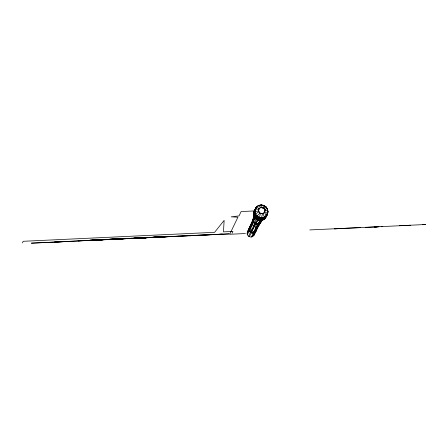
<?xml version="1.0" encoding="UTF-8"?>
<svg xmlns="http://www.w3.org/2000/svg" width="448" height="448" viewBox="0 0 448 448"><rect width="100%" height="100%" fill="white"/><g stroke="black" fill="none" stroke-linecap="round" stroke-linejoin="round"><path stroke-width="0.67" d="M261.19 207.424L261.234 204.837L261.078 205.139M263.144 207.693L263.418 205.184L263.273 205.492M262.422 213.634L261.582 217.879L260.366 220.511A6.754 6.586 25.7 0 1 258.143 220.158L256.026 223.143L249.357 236.701M254.19 215.628L252.241 221.586L247.43 231.946M260.456 213.36L259.398 217.532L258.143 220.158M254.268 216.731L247.834 231.258M254.688 218.652L253.63 221.122M265.815 216.418L266.594 216.031L267.725 213.461L264.712 211.91M252.162 236.779C255.73 231.342 256.945 222.662 263.295 219.822A6.754 6.586 25.7 0 0 265.082 218.529L266.235 215.919L264.477 212.324A3.22 3.136 25.7 0 0 262.007 207.385A3.22 3.136 25.7 0 0 258.938 211.876A3.22 3.136 25.7 0 0 264.477 212.324M267.68 212.106L268.033 211.316L264.953 209.983M263.295 219.822L264.471 217.196L262.92 213.506M253.389 221.654L249.413 230.07M267.07 208.925L267.282 208.454L264.807 209.485M264.869 209.014L264.796 209.166A6.754 6.586 25.7 0 1 264.998 209.367M265.804 207.01L265.95 206.696L263.575 207.934M257.219 219.666L252.218 230.149A3.668 3.578 25.7 0 0 251.496 229.914M22.4 242.928L23.19 241.293L214.592 232.322L224.134 220.388L223.468 231.879L232.943 231.431L232.07 233.257M105.666 239.562L123.575 238.717M146.804 237.675L220.713 234.209L220.035 234.226M147.661 237.591L150.562 237.395M247.178 233.906C249.368 227.534 255.366 220.97 253.462 213.937A6.754 6.586 25.7 0 1 253.781 211.758L255.097 209.255L258.899 209.154M247.408 234.713C249.626 228.878 254.044 223.356 254.436 217.05L255.534 214.256L258.81 211.579M250.466 229.365L251.188 227.87M248.646 236.292C250.891 230.502 255.13 225.03 255.769 218.803L255.578 218.624A6.754 6.586 25.7 0 1 254.223 216.838M251.35 236.986C254.464 231.711 256.133 224.818 260.366 220.511M253.742 235.592L257.712 227.601M254.145 234.898L256.015 231.028M255.578 218.624L256.318 217.168M255.354 230.95L255.965 229.695M262.45 207.172L262.226 207.631A6.754 6.586 25.7 0 0 260.568 207.295M256.267 229.068L256.844 227.892M256.474 229.958L262.181 219.918M257.527 221.133L258.031 220.13M257.964 225.641L258.759 224.084M258.188 205.822L258.345 205.514L260.686 207.553M256.402 217L256.889 216.037L260.03 213.119M253.462 213.937L254.783 211.4L258.664 211.086M260.008 220.321L254.173 232.137A3.668 3.578 25.7 0 0 253.814 231.47M255.612 208.645L255.287 209.266A6.754 6.586 25.7 0 1 255.59 208.975M255.696 208.494L256.015 207.872M256.099 207.721L256.581 206.791L259.14 208.734M258.07 226.794L260.87 221.939L262.73 219.66M259.532 222.639L261.01 220.063M130.648 238.582L136.702 238.017M122.248 238.974L126.487 238.487M127.03 238.75L131.27 238.263M141.882 238.056L146.177 237.524M135.862 238.336L141.394 237.748M140.644 238.112L146.406 237.552M144.155 237.95L147.218 237.563M138.97 238.19L145.841 237.586M132.334 238.504L142.974 237.675M143.802 237.966L154.011 237.205L152.807 237.289M150.354 237.552L95.138 239.966M145.359 237.894L148.187 237.574L145.51 237.714M263.911 218.814L265.082 218.529M95.71 239.898L92.943 240.05L93.313 240.005M105.93 239.45L106.221 239.4M109.34 239.254L111.586 239.187M148.182 237.653L152.264 237.345M150.214 237.485L151.318 237.429M153.614 237.322L151.575 237.401M358.271 227.707L360.774 227.606L334.488 228.827L337.635 228.698M107.744 239.45L102.514 239.714L104.384 239.641M119.47 239.014L95.351 240.05L104.065 239.635M154.549 237.283L155.07 237.255L150.31 237.462M154.42 237.244L155.876 237.16M98.006 239.882L99.103 239.77M124.449 238.7L118.821 238.952L121.559 238.935L119.717 239.036M153.031 237.278L148.478 237.574M153.714 237.261L155.456 237.166M153.255 237.345L147.375 237.63M194.219 235.536L189.364 235.743M81.34 240.682L78.131 240.856L84.991 240.514M155.316 237.149L156.873 237.07M104.95 239.624L97.731 239.938L102.945 239.714M102.525 239.702L100.862 239.792L108.31 239.462M91.75 240.19L86.794 240.425L95.962 239.988M101.679 239.736L98.739 239.882L99.277 239.876M148.025 237.485L150.052 237.384M103.544 239.669L106.882 239.49M109.502 239.372L105.644 239.568L107.296 239.501M149.43 237.53L150.31 237.485L149.772 237.496M95.799 240.156L98.235 240.027L91.795 240.307M152.152 237.406L156.1 237.205L154.23 237.278M155.17 237.266L158.48 237.093L156.442 237.171M144.782 237.815L138.958 238.118L229.253 233.89L204.949 234.97M151.732 237.429L154.14 237.311L153.502 237.345M193.934 235.547L189.762 235.749M100.766 239.781L103.029 239.669M103.443 239.652L104.894 239.579M92.96 240.117L99.848 239.882M112.51 239.226L100.19 239.803L100.57 239.814M135.688 238.129L147.711 237.541M93.391 240.274L94.696 240.206M137.978 238.028L160.614 236.947M64.422 241.584L54.594 242.071L66.388 241.545M93.615 240.173L69.983 241.287M113.49 239.344L92.193 240.369M135.038 238.202L138.09 238.056L136.78 238.101M137.066 238.123L160.194 237.07M162.826 236.93L171.203 236.522L134.17 238.218M178.45 236.258L173.757 236.488L178.842 236.264M255.097 210.896L241.13 211.551L239.036 215.902L231.151 216.843L237.938 217.179L229.712 234.27L245.409 233.537M85.26 240.548L81.984 240.705L91.14 240.285M90.104 240.19L168.185 236.533L162.803 236.858M399.582 225.725L425.6 224.51L422.66 224.678M70.454 241.298L31.321 243.158L72.005 241.315M309.77 229.93L410.486 225.243M112.605 239.271L146.076 237.731L139.922 237.989M365.445 227.41L377.748 226.794M70.314 241.366L117.382 239.053M376.986 226.895L374.472 227.018L379.03 226.8M151.194 237.378L154.526 237.227M95.29 240.01L98.442 239.865M86.436 240.554L88.329 240.464M140.538 237.91L155.63 237.272M85.68 240.537L95.11 240.022M130.81 238.42L142.873 237.882M105.532 239.59L107.794 239.49M144.346 237.737L147.717 237.591M146.966 237.614L149.369 237.507M158.654 236.981L155.198 237.227L155.893 237.216M171.881 236.443L175.028 236.314M144.48 237.737L145.718 237.681M147.381 237.597L151.038 237.434M148.686 237.535L150.114 237.474M99.68 239.859L102.082 239.758M119.202 238.935L119.526 238.924M104.507 239.63L105.342 239.596M107.817 239.366L112.347 239.187M112.538 239.187L118.731 238.93M381.108 226.705L382.816 226.638M152.09 237.384L152.97 237.35L150.786 237.446M118.77 238.857L125.938 238.801M127.456 238.482L132.188 238.297M109.469 239.299L116.536 239.243M126.504 238.622L131.158 238.437M103.23 239.613L104.961 239.546M105.65 239.501L113.075 239.406M114.598 239.081L115.528 239.053M117.93 238.941L118.675 238.918M116.301 239.03L118.401 239.047M221.71 234.114L222.398 234.097L102.794 239.646L108.371 239.624M165.788 236.634L165.402 236.622M162.921 236.74L163.397 236.757M155.725 237.076L155.977 237.076M253.781 211.758L254.257 213.08M267.383 213.03A6.658 6.49 25.7 0 1 258.132 218.641A6.658 6.49 25.7 0 1 256.077 208.001M267.473 212.834A6.658 6.49 25.7 0 1 257.919 218.299A6.658 6.49 25.7 0 1 256.67 207.374M266.75 214.861A6.658 6.49 25.7 0 1 257.566 219.856A6.658 6.49 25.7 0 1 255.046 209.686M260.372 207.402A6.658 6.49 25.7 0 1 264.863 209.395M266.846 214.665A6.658 6.49 25.7 0 1 257.354 219.52A6.658 6.49 25.7 0 1 255.584 209.02M260.467 207.206A6.658 6.49 25.7 0 1 264.466 208.757M254.436 233.688A3.668 3.578 25.7 0 1 251.166 237.003A3.668 3.578 25.7 0 1 247.262 234.287A3.668 3.578 25.7 0 1 249.295 230.115M266.902 214.407A6.754 6.586 25.7 0 1 266.594 216.031M266.672 214.833A6.569 6.401 25.7 0 1 257.606 219.761A6.569 6.401 25.7 0 1 255.125 209.726M260.378 207.474A6.569 6.401 25.7 0 1 264.807 209.44M267.327 212.962A6.569 6.401 25.7 0 1 258.199 218.495A6.569 6.401 25.7 0 1 256.166 208.001M261.582 220.254A4.245 4.138 25.7 0 1 255.483 223.401A4.245 4.138 25.7 0 1 254.509 216.614M261.234 220.186A4.245 4.138 25.7 0 1 255.31 224.224A4.245 4.138 25.7 0 1 254.481 217.09M261.24 220.209A3.898 3.802 25.7 0 1 255.64 223.104A3.898 3.802 25.7 0 1 254.744 216.871M260.893 220.209A3.898 3.802 25.7 0 1 255.45 223.916A3.898 3.802 25.7 0 1 254.688 217.364M255.998 226.638A3.752 3.657 25.7 0 1 254.873 232.008A3.752 3.657 25.7 0 1 249.575 230.132A3.752 3.657 25.7 0 1 252.028 225.226M253.422 225.142A3.752 3.657 25.7 0 1 255.186 225.842M255.646 227.371A3.752 3.657 25.7 0 1 254.52 232.747A3.752 3.657 25.7 0 1 249.222 230.871A3.752 3.657 25.7 0 1 251.67 225.966M253.434 225.943A3.752 3.657 25.7 0 1 254.834 226.576M255.758 226.811A3.444 3.354 25.7 0 1 254.722 231.745A3.444 3.354 25.7 0 1 249.855 230.026A3.444 3.354 25.7 0 1 252.106 225.518M253.389 225.445A3.444 3.354 25.7 0 1 255.007 226.083M255.59 227.825A3.444 3.354 25.7 0 1 254.262 232.54A3.444 3.354 25.7 0 1 249.536 230.843A3.444 3.354 25.7 0 1 251.462 226.341M253.036 226.178A3.444 3.354 25.7 0 1 254.654 226.817M139.832 237.966L138.639 238.028L139.832 237.966M255.679 214.878A6.63 6.462 25.7 0 0 267.109 214.782A6.63 6.462 25.7 0 0 261.111 205.089A6.63 6.462 25.7 0 0 255.679 214.878M255.769 214.687A6.63 6.462 25.7 0 0 267.198 214.592A6.63 6.462 25.7 0 0 261.201 204.898A6.63 6.462 25.7 0 0 255.769 214.687M255.842 214.665A6.569 6.401 25.7 0 0 267.159 214.53A6.569 6.401 25.7 0 0 261.184 204.949A6.569 6.401 25.7 0 0 255.842 214.665M259.078 212.1A3.175 3.097 25.7 0 0 264.55 212.128A3.175 3.097 25.7 0 0 261.744 207.446A3.175 3.097 25.7 0 0 259.078 212.1"/></g></svg>
